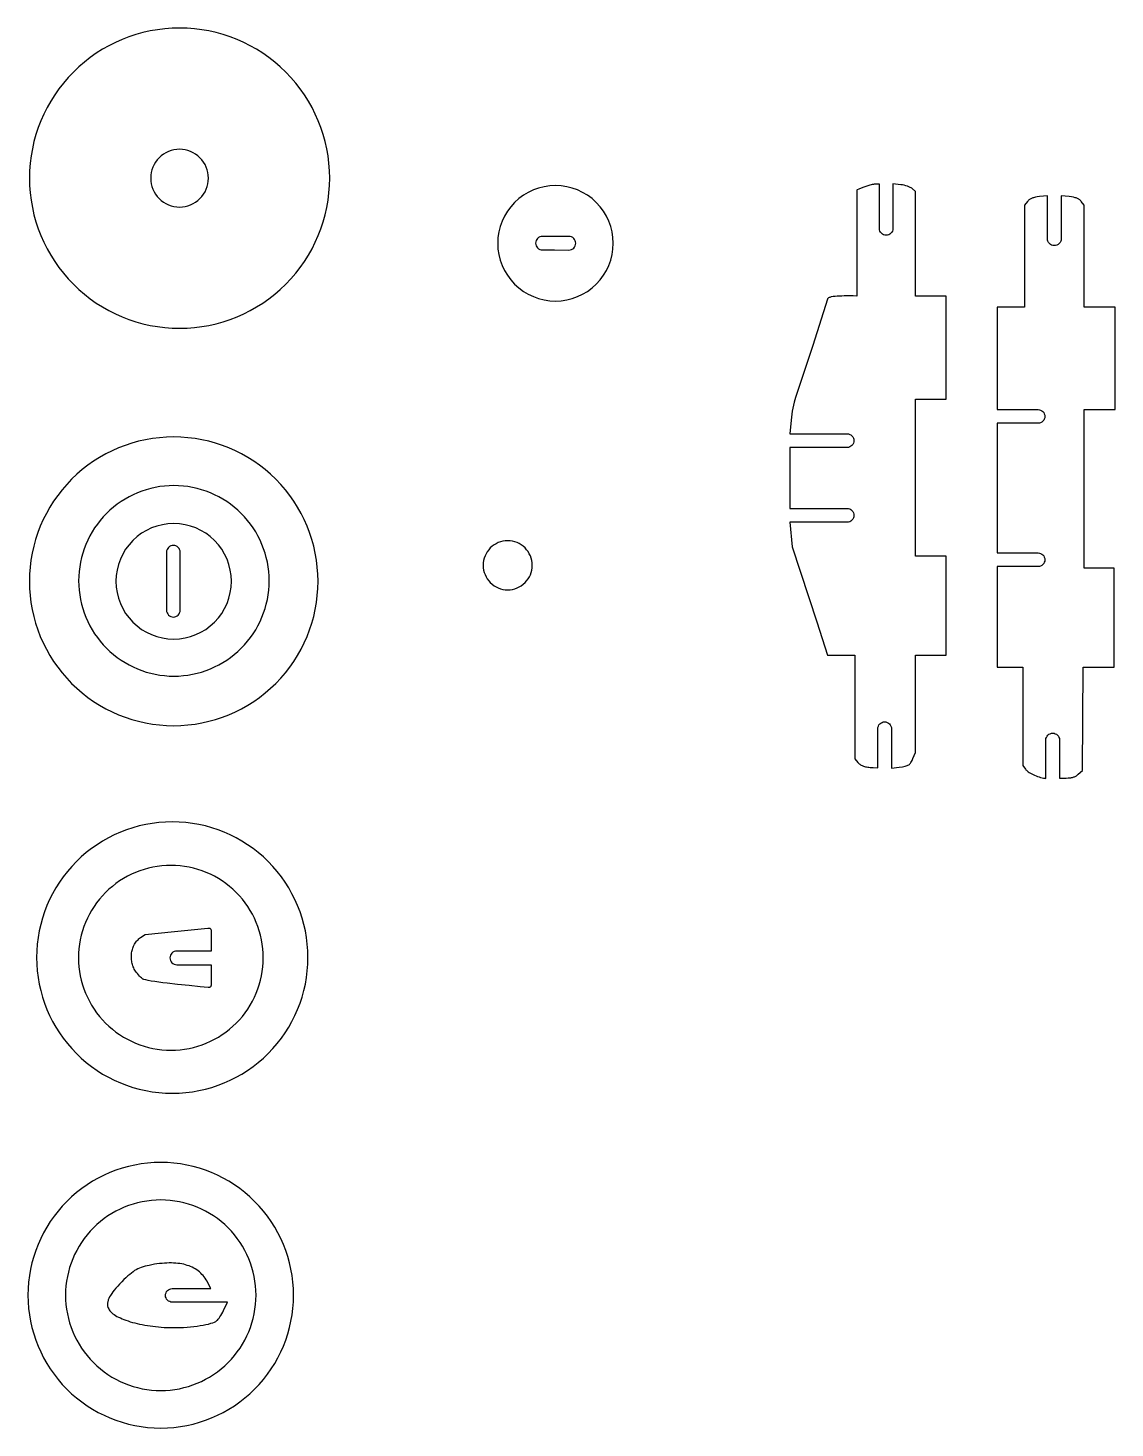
# Model space of a CAD drawing. Extents: x 0.6 to 47.7, y 5.3 to 47.
# Drawn here: x 0.59 to 10.01, y 10.92 to 23.05 of the extents above; entities that cross this region are included whole.
import ezdxf

# ---------------------------------------------------------------- set-up
doc = ezdxf.new("R2010")
doc.units = 0
doc.layers.add('LAYER_1', color=18, linetype='CONTINUOUS')

msp = doc.modelspace()

# ---------------------------------------------------------------- linework, layer by layer
at = {"layer": 'LAYER_1'}
for points in [[(1.905, 23.045, 0.414214), (0.605, 21.745, 0.414214), (1.905, 20.445, 0.414214), (3.205, 21.745, 0.414214)], [(1.905, 21.995, 0.414214), (1.655, 21.745, 0.414214), (1.905, 21.495, 0.414214), (2.155, 21.745, 0.414214)], [(5.16, 21.681, 0.414214), (4.66, 21.181, 0.414214), (5.16, 20.681, 0.414214), (5.66, 21.181, 0.414214)], [(7.965, 21.692), (7.92, 21.692), (7.913, 21.691), (7.903, 21.69), (7.893, 21.687), (7.882, 21.684), (7.857, 21.676), (7.832, 21.667), (7.808, 21.657), (7.788, 21.649), (7.774, 21.643), (7.769, 21.64), (7.769, 20.724), (7.737, 20.725), (7.7, 20.725), (7.659, 20.725), (7.639, 20.724), (7.618, 20.724), (7.599, 20.722), (7.581, 20.721), (7.564, 20.719), (7.549, 20.716), (7.542, 20.714), (7.536, 20.712), (7.531, 20.711), (7.526, 20.708), (7.523, 20.706), (7.519, 20.704), (7.517, 20.701), (7.516, 20.698), (7.388, 20.296), (7.24, 19.845), (7.234, 19.826), (7.228, 19.804), (7.222, 19.78), (7.216, 19.754), (7.211, 19.727), (7.207, 19.7), (7.203, 19.674), (7.2, 19.65), (7.191, 19.531), (7.686, 19.531, -0.414214), (7.745, 19.472, -0.414214), (7.686, 19.413), (7.191, 19.413), (7.191, 18.885), (7.686, 18.885, -0.414214), (7.745, 18.825, -0.414214), (7.686, 18.766), (7.19, 18.766), (7.209, 18.552), (7.423, 17.902), (7.516, 17.614), (7.753, 17.614), (7.753, 16.716), (7.78, 16.685), (7.785, 16.68), (7.791, 16.675), (7.796, 16.67), (7.802, 16.666), (7.808, 16.662), (7.815, 16.659), (7.821, 16.656), (7.829, 16.653), (7.837, 16.651), (7.845, 16.648), (7.854, 16.647), (7.864, 16.645), (7.874, 16.644), (7.886, 16.643), (7.911, 16.641), (7.952, 16.639), (7.952, 16.978, -0.414214), (8.011, 17.037, -0.414214), (8.07, 16.978), (8.07, 16.635), (8.138, 16.644), (8.166, 16.648), (8.178, 16.65), (8.189, 16.653), (8.198, 16.655), (8.206, 16.658), (8.213, 16.661), (8.22, 16.664), (8.225, 16.669), (8.23, 16.673), (8.235, 16.679), (8.239, 16.685), (8.243, 16.693), (8.248, 16.701), (8.256, 16.721), (8.277, 16.771), (8.277, 17.614), (8.543, 17.614), (8.543, 18.471), (8.277, 18.471), (8.277, 19.83), (8.543, 19.83), (8.543, 20.724), (8.277, 20.724), (8.277, 21.629), (8.248, 21.655), (8.245, 21.657), (8.241, 21.66), (8.231, 21.665), (8.22, 21.67), (8.208, 21.675), (8.194, 21.679), (8.18, 21.683), (8.166, 21.686), (8.152, 21.688), (8.083, 21.695), (8.083, 21.31, -0.414214), (8.024, 21.251, -0.414214), (7.965, 21.31)], [(9.421, 21.591), (9.352, 21.585), (9.333, 21.582), (9.316, 21.58), (9.308, 21.578), (9.301, 21.576), (9.294, 21.574), (9.288, 21.572), (9.282, 21.569), (9.276, 21.566), (9.271, 21.563), (9.266, 21.56), (9.261, 21.557), (9.257, 21.553), (9.253, 21.549), (9.249, 21.544), (9.223, 21.511), (9.221, 20.628), (8.986, 20.628), (8.986, 19.741), (9.339, 19.741, -0.414214), (9.398, 19.682, -0.414214), (9.339, 19.623), (8.986, 19.623), (8.986, 18.5), (9.339, 18.5, -0.414214), (9.398, 18.441, -0.414214), (9.339, 18.382), (8.986, 18.381), (8.986, 17.51), (9.208, 17.511), (9.208, 16.66), (9.232, 16.626), (9.235, 16.622), (9.238, 16.619), (9.245, 16.612), (9.253, 16.605), (9.263, 16.598), (9.274, 16.592), (9.285, 16.586), (9.297, 16.58), (9.31, 16.574), (9.323, 16.569), (9.336, 16.564), (9.349, 16.56), (9.361, 16.556), (9.374, 16.553), (9.386, 16.55), (9.397, 16.549), (9.407, 16.548), (9.407, 16.88, -0.414214), (9.466, 16.939, -0.414214), (9.525, 16.88), (9.525, 16.55), (9.584, 16.55), (9.601, 16.551), (9.616, 16.552), (9.623, 16.553), (9.63, 16.554), (9.637, 16.556), (9.643, 16.558), (9.649, 16.56), (9.655, 16.562), (9.661, 16.565), (9.666, 16.568), (9.671, 16.571), (9.677, 16.575), (9.682, 16.579), (9.687, 16.583), (9.724, 16.617), (9.731, 17.511), (9.998, 17.511), (9.998, 18.367), (9.74, 18.367), (9.74, 19.742), (10.006, 19.742), (10.006, 20.628), (9.74, 20.628), (9.74, 21.511), (9.713, 21.544), (9.709, 21.549), (9.705, 21.553), (9.701, 21.557), (9.696, 21.56), (9.692, 21.563), (9.686, 21.566), (9.681, 21.569), (9.675, 21.572), (9.669, 21.574), (9.662, 21.576), (9.647, 21.58), (9.63, 21.582), (9.61, 21.585), (9.54, 21.592), (9.54, 21.221, -0.414214), (9.48, 21.161, -0.414214), (9.421, 21.221)], [(5.151, 21.123), (5.277, 21.122, 0.414214), (5.336, 21.181, 0.414214), (5.277, 21.24), (5.14, 21.241), (5.047, 21.241, 0.414214), (4.988, 21.182, 0.414214), (5.047, 21.123)], [(1.854, 19.504, 0.414214), (0.604, 18.254, 0.414214), (1.854, 17.004, 0.414214), (3.104, 18.254, 0.414214)], [(1.856, 19.083, 0.414214), (1.031, 18.258, 0.414214), (1.856, 17.433, 0.414214), (2.681, 18.258, 0.414214)], [(1.854, 18.754, 0.414214), (1.354, 18.254, 0.414214), (1.854, 17.754, 0.414214), (2.354, 18.254, 0.414214)], [(1.792, 18.186), (1.792, 18.004, 0.414214), (1.851, 17.945, 0.414214), (1.91, 18.004), (1.91, 18.186), (1.91, 18.506, 0.414214), (1.851, 18.565, 0.414214), (1.792, 18.506)], [(4.746, 18.605, 0.414214), (4.534, 18.393, 0.414214), (4.746, 18.18, 0.414214), (4.959, 18.393, 0.414214)], [(1.842, 16.171, 0.414214), (0.667, 14.996, 0.414214), (1.842, 13.821, 0.414214), (3.017, 14.996, 0.414214)], [(1.83, 15.794, 0.414214), (1.03, 14.994, 0.414214), (1.83, 14.194, 0.414214), (2.63, 14.994, 0.414214)], [(2.154, 14.737), (2.083, 14.743), (1.988, 14.753), (1.886, 14.763), (1.798, 14.773), (1.76, 14.778), (1.724, 14.783), (1.691, 14.788), (1.66, 14.793), (1.634, 14.798), (1.612, 14.803), (1.596, 14.807), (1.591, 14.809), (1.587, 14.81), (1.581, 14.814), (1.574, 14.82), (1.566, 14.827), (1.558, 14.836), (1.549, 14.846), (1.54, 14.857), (1.532, 14.868), (1.524, 14.879), (1.518, 14.888), (1.513, 14.897), (1.508, 14.906), (1.504, 14.916), (1.501, 14.925), (1.497, 14.935), (1.495, 14.945), (1.492, 14.955), (1.491, 14.966), (1.489, 14.976), (1.488, 14.986), (1.488, 14.997), (1.488, 15.007), (1.488, 15.017), (1.489, 15.028), (1.49, 15.038), (1.492, 15.048), (1.494, 15.058), (1.497, 15.067), (1.5, 15.077), (1.503, 15.086), (1.507, 15.096), (1.511, 15.105), (1.516, 15.113), (1.521, 15.121), (1.526, 15.129), (1.532, 15.137), (1.538, 15.144), (1.545, 15.151), (1.552, 15.158), (1.559, 15.163), (1.567, 15.169), (1.607, 15.195), (1.861, 15.223), (2.149, 15.252), (2.159, 15.251), (2.164, 15.251), (2.167, 15.25), (2.171, 15.248), (2.173, 15.246), (2.175, 15.242), (2.177, 15.238), (2.178, 15.233), (2.179, 15.226), (2.18, 15.218), (2.18, 15.209), (2.179, 15.185), (2.178, 15.154), (2.178, 15.052), (1.88, 15.052, 0.414214), (1.821, 14.993, 0.414214), (1.88, 14.934), (2.178, 14.934), (2.178, 14.754), (2.177, 14.75), (2.176, 14.746), (2.174, 14.744), (2.171, 14.741), (2.167, 14.739), (2.163, 14.738), (2.158, 14.737)], [(1.742, 13.222, 0.414214), (0.592, 12.072, 0.414214), (1.742, 10.922, 0.414214), (2.892, 12.072, 0.414214)], [(1.742, 12.897, 0.414214), (0.917, 12.072, 0.414214), (1.742, 11.247, 0.414214), (2.567, 12.072, 0.414214)], [(2.175, 12.13), (2.15, 12.179), (2.143, 12.193), (2.135, 12.206), (2.126, 12.219), (2.118, 12.231), (2.108, 12.242), (2.098, 12.253), (2.088, 12.264), (2.077, 12.274), (2.066, 12.283), (2.054, 12.291), (2.041, 12.3), (2.029, 12.307), (2.015, 12.314), (2.001, 12.32), (1.987, 12.326), (1.972, 12.331), (1.956, 12.336), (1.941, 12.34), (1.924, 12.343), (1.907, 12.346), (1.89, 12.348), (1.872, 12.35), (1.853, 12.351), (1.834, 12.352), (1.815, 12.352), (1.795, 12.351), (1.774, 12.35), (1.753, 12.348), (1.731, 12.346), (1.709, 12.343), (1.687, 12.34), (1.664, 12.336), (1.643, 12.331), (1.623, 12.327), (1.606, 12.323), (1.589, 12.318), (1.573, 12.313), (1.558, 12.307), (1.544, 12.3), (1.53, 12.293), (1.516, 12.285), (1.502, 12.275), (1.488, 12.264), (1.473, 12.252), (1.458, 12.239), (1.441, 12.223), (1.423, 12.207), (1.404, 12.188), (1.386, 12.169), (1.369, 12.151), (1.354, 12.134), (1.34, 12.117), (1.327, 12.101), (1.317, 12.086), (1.307, 12.071), (1.299, 12.057), (1.293, 12.044), (1.288, 12.031), (1.286, 12.024), (1.284, 12.018), (1.283, 12.012), (1.282, 12.006), (1.281, 12), (1.281, 11.994), (1.281, 11.989), (1.282, 11.983), (1.282, 11.978), (1.284, 11.972), (1.285, 11.967), (1.287, 11.962), (1.291, 11.953), (1.296, 11.945), (1.302, 11.936), (1.31, 11.928), (1.318, 11.92), (1.328, 11.912), (1.339, 11.904), (1.351, 11.897), (1.363, 11.889), (1.377, 11.882), (1.392, 11.875), (1.407, 11.868), (1.423, 11.861), (1.441, 11.855), (1.459, 11.849), (1.477, 11.843), (1.497, 11.837), (1.517, 11.832), (1.537, 11.827), (1.559, 11.822), (1.581, 11.818), (1.603, 11.814), (1.626, 11.81), (1.649, 11.806), (1.673, 11.803), (1.697, 11.8), (1.722, 11.798), (1.747, 11.796), (1.772, 11.794), (1.797, 11.793), (1.823, 11.792), (1.849, 11.792), (1.879, 11.792), (1.909, 11.793), (1.94, 11.794), (1.97, 11.796), (1.999, 11.799), (2.028, 11.802), (2.057, 11.805), (2.084, 11.809), (2.109, 11.814), (2.133, 11.818), (2.155, 11.823), (2.175, 11.829), (2.193, 11.834), (2.208, 11.84), (2.214, 11.843), (2.22, 11.846), (2.225, 11.849), (2.229, 11.852), (2.234, 11.857), (2.24, 11.864), (2.247, 11.874), (2.254, 11.885), (2.262, 11.898), (2.271, 11.912), (2.279, 11.926), (2.286, 11.941), (2.32, 12.012), (1.842, 12.012, -0.414214), (1.783, 12.071, -0.414214), (1.842, 12.13)]]:
    msp.add_lwpolyline(points, format="xyb", close=True, dxfattribs=at)

doc.saveas('drawing.dxf')
